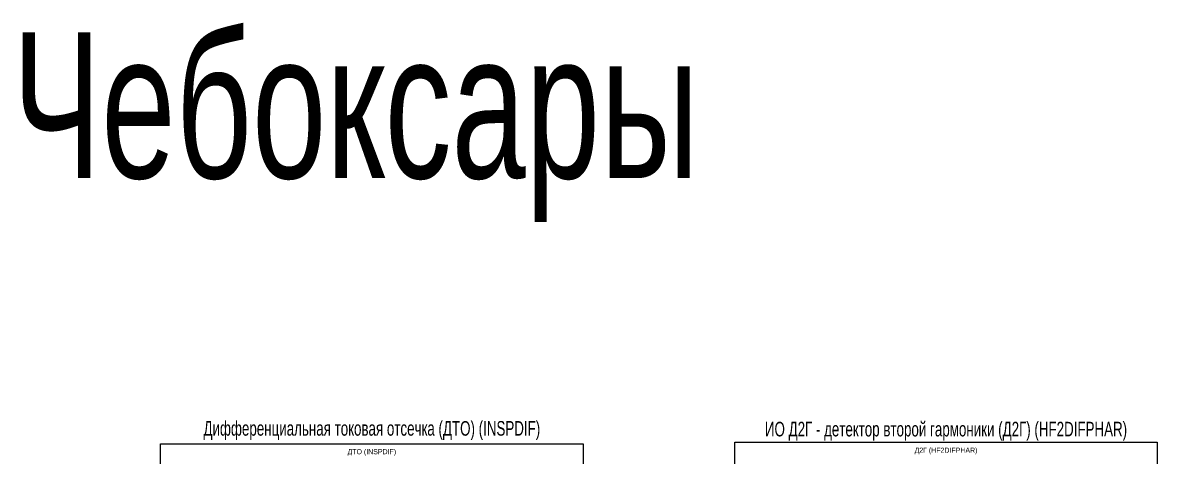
# Model space of a CAD drawing. Header units: millimetres. Extents: x 0 to 3543, y -1008 to 626.
# Drawn here: x 0 to 779, y 94 to 392 of the extents above; entities that cross this region are included whole.
import ezdxf

# ---------------------------------------------------------------- set-up
doc = ezdxf.new("R2010")
doc.units = ezdxf.units.MM
doc.styles.add('3.5_Gost_RD', font='ARIALN.TTF', dxfattribs={"height": 3.5})

msp = doc.modelspace()

# ---------------------------------------------------------------- linework, layer by layer
at = {"ltscale": 100}
msp.add_lwpolyline([(95, 103), (385, 103), (385, -105), (95, -105)], close=True, dxfattribs=at)
at = {"color": 3, "ltscale": 100}
msp.add_lwpolyline([(489, 104), (779, 104), (779, -28), (489, -28)], close=True, dxfattribs=at)

# ---------------------------------------------------------------- texts
at = {"color": 30, "ltscale": 100, "attachment_point": 5, "style": '3.5_Gost_RD'}
for s, insert, char_height, width in [('{\\W0.8;\\C3;Чебоксары}', (229, 320), 100, 290), ('{\\W0.8;\\C3;Дифференциальная токовая отсечка (ДТО) (INSPDIF)}', (240, 112), 10, 290), ('\\pt108.5;ДТО (INSPDIF)', (240, 97), 3.5, 250), ('\\pt108.5;Д2Г (HF2DIFPHAR)', (634, 98), 3.5, 250)]:
    msp.add_mtext(s, dxfattribs=dict(at, insert=insert, char_height=char_height, width=width))
at = {"color": 2, "ltscale": 100, "insert": (634, 111.5), "char_height": 10, "width": 290, "attachment_point": 5, "style": '3.5_Gost_RD'}
msp.add_mtext('{\\W0.8;\\C3;ИО Д2Г - детектор второй гармоники (Д2Г) (HF2DIFPHAR)}', dxfattribs=at)

doc.saveas('drawing.dxf')
